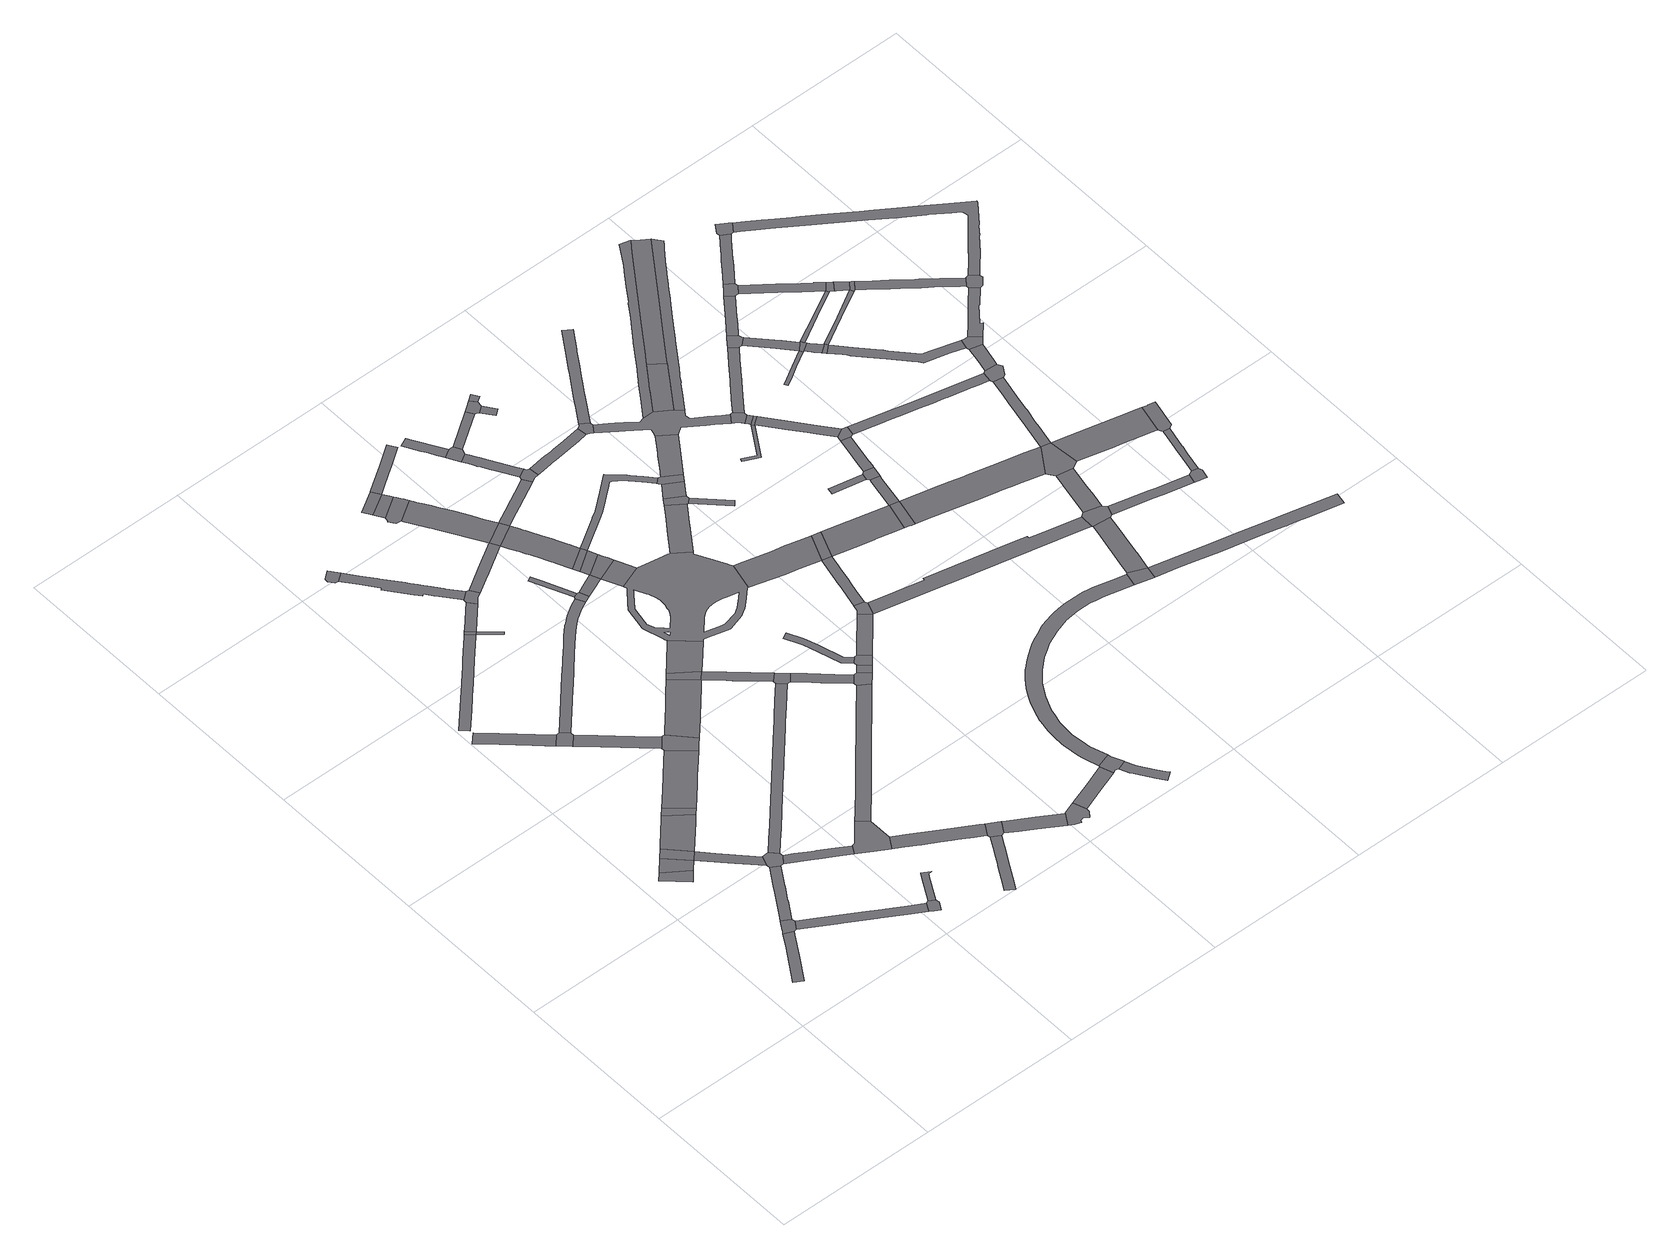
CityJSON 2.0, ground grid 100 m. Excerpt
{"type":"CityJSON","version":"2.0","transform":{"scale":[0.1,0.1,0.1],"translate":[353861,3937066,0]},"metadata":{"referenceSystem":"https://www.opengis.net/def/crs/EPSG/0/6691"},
"CityObjects":{
"road1":{"type":"Road","attributes":{"RoadStructureAttribute.sectionType":"1"},"geometry":[{"type":"MultiSurface","lod":"1","boundaries":[[[0,1,2,3,4,5,6]]]}]},
"road2":{"type":"Road","geometry":[{"type":"MultiSurface","lod":"1","boundaries":[[[7,8,9,10]]]}]},
"road3":{"type":"Road","geometry":[{"type":"MultiSurface","lod":"1","boundaries":[[[11,12,13,14,15,16,4,3]]]}]},
"road4":{"type":"Road","geometry":[{"type":"MultiSurface","lod":"1","boundaries":[[[17,18,19,20]]]}]},
"road5":{"type":"Road","attributes":{"RoadStructureAttribute.sectionType":"1"},"geometry":[{"type":"MultiSurface","lod":"1","boundaries":[[[18,21,22,23,24,25,19,18,17,7,10]]]}]},
"road6":{"type":"Road","attributes":{"RoadStructureAttribute.sectionType":"1"},"geometry":[{"type":"MultiSurface","lod":"1","boundaries":[[[26,27,28,29,30,31,32,33,34,35,36,14,13]]]}]},
"road7":{"type":"Road","attributes":{"RoadStructureAttribute.sectionType":"1"},"geometry":[{"type":"MultiSurface","lod":"1","boundaries":[[[19,37,38,39,40,41,20]]]}]},
"road8":{"type":"Road","attributes":{"RoadStructureAttribute.sectionType":"1"},"geometry":[{"type":"MultiSurface","lod":"1","boundaries":[[[42,43,44,45,46,47,48,49,12,11,50,51,52,53,54,55,56]]]}]},
"road9":{"type":"Road","attributes":{"RoadStructureAttribute.sectionType":"1"},"geometry":[{"type":"MultiSurface","lod":"1","boundaries":[[[57,58,59,60,61,62,63,64,65,66,67,68]]]}]},
"road10":{"type":"Road","geometry":[{"type":"MultiSurface","lod":"1","boundaries":[[[69,70,23,22,71,32,31,72,73]]]}]},
"road11":{"type":"Road","geometry":[{"type":"MultiSurface","lod":"1","boundaries":[[[39,38,74,75]]]}]},
"road12":{"type":"Road","geometry":[{"type":"MultiSurface","lod":"1","boundaries":[[[76,77,63,62,78,79]]]}]},
"road13":{"type":"Road","attributes":{"RoadStructureAttribute.sectionType":"1"},"geometry":[{"type":"MultiSurface","lod":"1","boundaries":[[[72,80,81,82,83,84,85,86,87,88,89,73]]]}]},
"road14":{"type":"Road","geometry":[{"type":"MultiSurface","lod":"1","boundaries":[[[90,91,92,56,55,93,94,95]]]}]},
"road15":{"type":"Road","attributes":{"RoadStructureAttribute.sectionType":"1"},"geometry":[{"type":"MultiSurface","lod":"1","boundaries":[[[96,97,98,99,100,101,102,103,104,105,106,107,108,109,110,111,112,113,114,115,116,117]]]}]},
"road16":{"type":"Road","attributes":{"RoadStructureAttribute.sectionType":"1"},"geometry":[{"type":"MultiSurface","lod":"1","boundaries":[[[74,118,119,120,121,122,123,124,125,126,127,128,129,75]]]}]},
"road17":{"type":"Road","attributes":{"RoadStructureAttribute.sectionType":"1"},"geometry":[{"type":"MultiSurface","lod":"1","boundaries":[[[130,131,132,133,134,79,78,135,136,137,138,139,140,141]]]}]},
"road18":{"type":"Road","attributes":{"RoadStructureAttribute.sectionType":"1"},"geometry":[{"type":"MultiSurface","lod":"1","boundaries":[[[142,143,144,145,146,147,92,91]]]}]},
"road19":{"type":"Road","geometry":[{"type":"MultiSurface","lod":"1","boundaries":[[[148,149,150,84,83,151,152,153,154,155,156,157]]]}]},
"road20":{"type":"Road","geometry":[{"type":"MultiSurface","lod":"1","boundaries":[[[158,130,141,124,123,159,160,161]]]}]},
"road21":{"type":"Road","geometry":[{"type":"MultiSurface","lod":"1","boundaries":[[[162,163,164,165,166,167,168,169]]]}]},
"road22":{"type":"Road","geometry":[{"type":"MultiSurface","lod":"1","boundaries":[[[106,170,171,107]]]}]},
"road23":{"type":"Road","attributes":{"RoadStructureAttribute.sectionType":"1"},"geometry":[{"type":"MultiSurface","lod":"1","boundaries":[[[172,173,174,175,176,177,178,179,180,181,182,183,184,185,186,70,69,187,188,189,190,191,192,193,194,195,196,197,198,199,200,201,202,203,204,205]]]}]},
"road24":{"type":"Road","attributes":{"RoadStructureAttribute.sectionType":"1"},"geometry":[{"type":"MultiSurface","lod":"1","boundaries":[[[206,207,170,106]]]}]},
"road25":{"type":"Road","attributes":{"RoadStructureAttribute.sectionType":"1"},"geometry":[{"type":"MultiSurface","lod":"1","boundaries":[[[208,209,210,211,212,213,214,215,216,217,218,219,220,77,76,221,222,223,224,225,226,227,228,229,230,231,232,233,234,235]]]}]},
"road26":{"type":"Road","attributes":{"RoadStructureAttribute.sectionType":"1"},"geometry":[{"type":"MultiSurface","lod":"1","boundaries":[[[236,237,238,239,240,241,242,243,244,245,246,247,163,162,248,249,250,251,252,253,254,255,256,257,258,259,260]]]}]},
"road27":{"type":"Road","attributes":{"RoadStructureAttribute.sectionType":"1"},"geometry":[{"type":"MultiSurface","lod":"1","boundaries":[[[154,261,262,263,264,265,266,267,268,269,270,271,272,273,274,275,276,155]]]}]},
"road28":{"type":"Road","attributes":{"RoadStructureAttribute.sectionType":"1"},"geometry":[{"type":"MultiSurface","lod":"1","boundaries":[[[170,277,278,279,280,281,171]]]}]},
"road29":{"type":"Road","attributes":{"RoadStructureAttribute.sectionType":"1"},"geometry":[{"type":"MultiSurface","lod":"1","boundaries":[[[282,283,284,285,286,287,288,289,290,291,292,293,294,295,296,297,298]]]}]},
"road30":{"type":"Road","geometry":[{"type":"MultiSurface","lod":"1","boundaries":[[[259,280,279,299,300,301,260]]]}]},
"road31":{"type":"Road","geometry":[{"type":"MultiSurface","lod":"1","boundaries":[[[297,302,303,273,272,298]]]}]},
"road32":{"type":"Road","attributes":{"RoadStructureAttribute.sectionType":"1"},"geometry":[{"type":"MultiSurface","lod":"1","boundaries":[[[160,304,305,306,307,308,309,310,311,312,313,314,315,316,317,318,309,319,320,321,322,323,161]]]}]},
"road33":{"type":"Road","geometry":[{"type":"MultiSurface","lod":"1","boundaries":[[[309,318,324,319]]]}]},
"road34":{"type":"Road","attributes":{"RoadStructureAttribute.sectionType":"1"},"geometry":[{"type":"MultiSurface","lod":"1","boundaries":[[[325,326,327,328,329,330,331,332,333,334,335,336,337,338,157,156,339,340,341,342]]]}]},
"road35":{"type":"Road","attributes":{"RoadStructureAttribute.sectionType":"1"},"geometry":[{"type":"MultiSurface","lod":"1","boundaries":[[[300,343,344,345,346,347,348,349,350,301]]]}]},
"road36":{"type":"Road","attributes":{"RoadStructureAttribute.sectionType":"1"},"geometry":[{"type":"MultiSurface","lod":"1","boundaries":[[[351,352,353,303,302,354,355,356,357]]]}]},
"road37":{"type":"Road","geometry":[{"type":"MultiSurface","lod":"1","boundaries":[[[358,359,324,318,360,361]]]}]},
"road38":{"type":"Road","geometry":[{"type":"MultiSurface","lod":"1","boundaries":[[[362,363,364,365,366,367]]]}]},
"road39":{"type":"Road","attributes":{"RoadStructureAttribute.sectionType":"1"},"geometry":[{"type":"MultiSurface","lod":"1","boundaries":[[[368,369,370,371,372,373]]]}]},
"road40":{"type":"Road","attributes":{"RoadStructureAttribute.sectionType":"1"},"geometry":[{"type":"MultiSurface","lod":"1","boundaries":[[[374,375,364,363,376,377]]]}]},
"road41":{"type":"Road","geometry":[{"type":"MultiSurface","lod":"1","boundaries":[[[234,378,379,380,368,373,235]]]}]},
"road42":{"type":"Road","attributes":{"RoadStructureAttribute.sectionType":"1"},"geometry":[{"type":"MultiSurface","lod":"1","boundaries":[[[381,382,383,384,385,386,387,388,389,390,391,374,377]]]}]},
"road43":{"type":"Road","geometry":[{"type":"MultiSurface","lod":"1","boundaries":[[[356,392,393,394,395,396,397,398,399,400,401,402,357]]]}]},
"road44":{"type":"Road","geometry":[{"type":"MultiSurface","lod":"1","boundaries":[[[204,403,404,405,406,314,313,205]]]}]},
"road45":{"type":"Road","attributes":{"RoadStructureAttribute.sectionType":"1"},"geometry":[{"type":"MultiSurface","lod":"1","boundaries":[[[385,407,408,409,410,411,412,413,414,415,349,416,417,418,419,420,421,422,423,424,425,426,427,386]]]}]},
"road46":{"type":"Road","attributes":{"RoadStructureAttribute.sectionType":"1"},"geometry":[{"type":"MultiSurface","lod":"1","boundaries":[[[428,429,380,379,430,431]]]}]},
"road47":{"type":"Road","geometry":[{"type":"MultiSurface","lod":"1","boundaries":[[[349,348,432,416]]]}]},
"road48":{"type":"Road","attributes":{"RoadStructureAttribute.sectionType":"1"},"geometry":[{"type":"MultiSurface","lod":"1","boundaries":[[[433,434,435,436,437,438,439,440,441,442,443,444,445,446,447,448,449,450,451,452,453,454,455,456,457,458,459,432,348]]]}]},
"road49":{"type":"Road","attributes":{"RoadStructureAttribute.sectionType":"1"},"geometry":[{"type":"MultiSurface","lod":"1","boundaries":[[[460,461,462,463,464,465,466,404,403,467,468,469,470,471,472]]]}]},
"road50":{"type":"Road","attributes":{"RoadStructureAttribute.sectionType":"1"},"geometry":[{"type":"MultiSurface","lod":"1","boundaries":[[[473,474,475,476,477,478,479,365,364,480,481,482,483,484,485,486,487]]]}]},
"road51":{"type":"Road","geometry":[{"type":"MultiSurface","lod":"1","boundaries":[[[488,489,446,445]]]}]},
"road52":{"type":"Road","attributes":{"RoadStructureAttribute.sectionType":"1"},"geometry":[{"type":"MultiSurface","lod":"1","boundaries":[[[490,489,488,428]]]}]},
"road53":{"type":"Road","geometry":[{"type":"MultiSurface","lod":"1","boundaries":[[[491,492,493,490,428,431]]]}]},
"road54":{"type":"Road","geometry":[{"type":"MultiSurface","lod":"1","boundaries":[[[494,495,496,491,431]]]}]},
"road55":{"type":"Road","attributes":{"RoadStructureAttribute.sectionType":"1"},"geometry":[{"type":"MultiSurface","lod":"1","boundaries":[[[497,400,399,498,499,500,501,502,503]]]}]},
"road56":{"type":"Road","geometry":[{"type":"MultiSurface","lod":"1","boundaries":[[[341,504,505,506,460,472,342]]]}]},
"road57":{"type":"Road","geometry":[{"type":"MultiSurface","lod":"1","boundaries":[[[507,508,509,510,511,512,513,514,515,516,517,518,519,520,521,522,523,524,525,526,527,528,495,494,529,530,531,532,533,534,535,536,537,538,539,540,541,358,361],[542,543,544,545,546,547,548,549,550,551,552,553,554,555,556,557,558,559,560],[561,562,563,564,565,566,567,568,569],[570,571,572,573,574,575,576,577,578,579,580,581,582,583,584,585,586,587,588,589,590,591]]]}]},
"road58":{"type":"Road","attributes":{"RoadStructureAttribute.sectionType":"1"},"geometry":[{"type":"MultiSurface","lod":"1","boundaries":[[[592,593,594,595,596,597,598,599,600,601,602,603]]]}]},
"road59":{"type":"Road","attributes":{"RoadStructureAttribute.sectionType":"1"},"geometry":[{"type":"MultiSurface","lod":"1","boundaries":[[[505,604,605,506]]]}]},
"road60":{"type":"Road","attributes":{"RoadStructureAttribute.sectionType":"1"},"geometry":[{"type":"MultiSurface","lod":"1","boundaries":[[[606,607,608,609,610,611,612,416,432,613,614,615,616,617,618,619]]]}]},
"road61":{"type":"Road","geometry":[{"type":"MultiSurface","lod":"1","boundaries":[[[605,604,620,621,622,623,592,603]]]}]},
"road62":{"type":"Road","attributes":{"RoadStructureAttribute.sectionType":"1"},"geometry":[{"type":"MultiSurface","lod":"1","boundaries":[[[624,625,626,627,628,629,630,631,632,633]]]}]},
"road63":{"type":"Road","geometry":[{"type":"MultiSurface","lod":"1","boundaries":[[[502,634,635,636,637,638,639,640,503]]]}]},
"road64":{"type":"Road","geometry":[{"type":"MultiSurface","lod":"1","boundaries":[[[641,642,624,633,643,644,645]]]}]},
"road65":{"type":"Road","attributes":{"RoadStructureAttribute.sectionType":"1"},"geometry":[{"type":"MultiSurface","lod":"1","boundaries":[[[646,647,648,649,636,635,650,651,652,653,654,655,656,657]]]}]},
"road66":{"type":"Road","attributes":{"RoadStructureAttribute.sectionType":"1"},"geometry":[{"type":"MultiSurface","lod":"1","boundaries":[[[644,658,659,660,661,662,663,664,665,666,667,668,669,670,671,672,673,645]]]}]},
"road67":{"type":"Road","attributes":{"RoadStructureAttribute.sectionType":"1"},"geometry":[{"type":"MultiSurface","lod":"1","boundaries":[[[674,675,676,677,678,679,621,620,680,681,682,683]]]}]},
"road68":{"type":"Road","geometry":[{"type":"MultiSurface","lod":"1","boundaries":[[[684,665,664,606,619,685,686,687]]]}]},
"road69":{"type":"Road","attributes":{"RoadStructureAttribute.sectionType":"1"},"geometry":[{"type":"MultiSurface","lod":"1","boundaries":[[[688,689,690,691,692,693,694,695,696,697,698,699,700,701,702,703,704,705,706,707,708,709,710,711,712,713,714,446,489]]]}]},
"road70":{"type":"Road","attributes":{"RoadStructureAttribute.sectionType":"1"},"geometry":[{"type":"MultiSurface","lod":"1","boundaries":[[[642,641,715,716]]]}]},
"road71":{"type":"Road","attributes":{"RoadStructureAttribute.sectionType":"1"},"geometry":[{"type":"MultiSurface","lod":"1","boundaries":[[[717,718,719,720,721,526,525,722,723,724,725,726,727,728,729]]]}]},
"road72":{"type":"Road","geometry":[{"type":"MultiSurface","lod":"1","boundaries":[[[682,730,731,732,733,734,735,683]]]}]},
"road73":{"type":"Road","geometry":[{"type":"MultiSurface","lod":"1","boundaries":[[[736,737,738,739,519,518,740,741,742,743,744]]]}]},
"road74":{"type":"Road","attributes":{"RoadStructureAttribute.sectionType":"1"},"geometry":[{"type":"MultiSurface","lod":"1","boundaries":[[[686,745,746,747,748,749,750,751,752,753,754,755,756,687]]]}]},
"road75":{"type":"Road","attributes":{"RoadStructureAttribute.sectionType":"1"},"geometry":[{"type":"MultiSurface","lod":"1","boundaries":[[[743,757,758,759,760,761,733,732,762,763,764,765,766,767]]]}]},
"road76":{"type":"Road","geometry":[{"type":"MultiSurface","lod":"1","boundaries":[[[715,768,769,770,771,772,773,716]]]}]},
"road77":{"type":"Road","geometry":[{"type":"MultiSurface","lod":"1","boundaries":[[[729,728,774,775,776,777]]]}]},
"road78":{"type":"Road","geometry":[{"type":"MultiSurface","lod":"1","boundaries":[[[769,778,779,770]]]}]},
"road79":{"type":"Road","attributes":{"RoadStructureAttribute.sectionType":"1"},"geometry":[{"type":"MultiSurface","lod":"1","boundaries":[[[771,780,781,772]]]}]},
"road80":{"type":"Road","attributes":{"RoadStructureAttribute.sectionType":"1"},"geometry":[{"type":"MultiSurface","lod":"1","boundaries":[[[776,782,783,784,777]]]}]},
"road81":{"type":"Road","attributes":{"RoadStructureAttribute.sectionType":"1"},"geometry":[{"type":"MultiSurface","lod":"1","boundaries":[[[774,785,786,787,788,775]]]}]},
"road82":{"type":"Road","geometry":[{"type":"MultiSurface","lod":"1","boundaries":[[[789,702,701,790,784,783,791]]]}]},
"road83":{"type":"Road","geometry":[{"type":"MultiSurface","lod":"1","boundaries":[[[743,767,792,744]]]}]},
"road84":{"type":"Road","geometry":[{"type":"MultiSurface","lod":"1","boundaries":[[[750,793,794,795,796,797,798,751]]]}]},
"road85":{"type":"Road","attributes":{"RoadStructureAttribute.sectionType":"1"},"geometry":[{"type":"MultiSurface","lod":"1","boundaries":[[[799,800,801,802,803,804,805,806,807,808,809,810,811,812,813,814,815,816,817,818,819,820,821,822,823,824,825,826,827,828,829,830,831,832,833,834,835,836,837,838,839,840,841,842,640,639,843,844,845,846,847,848,849,850,851,852,853,854,855,856,857,858,859,860,861]]]}]},
"road86":{"type":"Road","attributes":{"RoadStructureAttribute.sectionType":"1"},"geometry":[{"type":"MultiSurface","lod":"1","boundaries":[[[862,863,864,865,866,867,868,789,791]]]}]},
"road87":{"type":"Road","attributes":{"RoadStructureAttribute.sectionType":"1"},"geometry":[{"type":"MultiSurface","lod":"1","boundaries":[[[869,870,871,872,873,874,875,876,877,878,879,792,767]]]}]},
"road88":{"type":"Road","geometry":[{"type":"MultiSurface","lod":"1","boundaries":[[[880,881,882,883,884,795,794,885,886,887,888,889,865,864,890,891,892,893,894,895,896,897,898,899,900,901,902,903,904,905,906,907]]]}]},
"road89":{"type":"Road","attributes":{"RoadStructureAttribute.sectionType":"1"},"geometry":[{"type":"MultiSurface","lod":"1","boundaries":[[[730,908,909,910,911,912,913,914,915,916,917,918,919,920,921,922,923,924,731]]]}]},
"road90":{"type":"Road","attributes":{"RoadStructureAttribute.sectionType":"1"},"geometry":[{"type":"MultiSurface","lod":"1","boundaries":[[[925,926,927,928,929,930,931,932,933,934,935,936,937,938,939,940,941,942,797,796]]]}]},
"road91":{"type":"Road","geometry":[{"type":"MultiSurface","lod":"1","boundaries":[[[943,876,875,944,945,946]]]}]},
"road92":{"type":"Road","attributes":{"RoadStructureAttribute.sectionType":"1"},"geometry":[{"type":"MultiSurface","lod":"1","boundaries":[[[947,948,949,950]]]}]},
"road93":{"type":"Road","attributes":{"RoadStructureAttribute.sectionType":"1"},"geometry":[{"type":"MultiSurface","lod":"1","boundaries":[[[951,952,953,954,955,956,957,958,904,903,959,960,961,962,963,964,965,966]]]}]},
"road94":{"type":"Road","attributes":{"RoadStructureAttribute.sectionType":"1"},"geometry":[{"type":"MultiSurface","lod":"1","boundaries":[[[943,967,968,969,970,876]]]}]},
"road95":{"type":"Road","geometry":[{"type":"MultiSurface","lod":"1","boundaries":[[[971,972,973,974,975,894,893]]]}]},
"road96":{"type":"Road","attributes":{"RoadStructureAttribute.sectionType":"1"},"geometry":[{"type":"MultiSurface","lod":"1","boundaries":[[[976,977,978,979,980,981,982,983,984,985,986,987,988,989,990,991,992,982,993]]]}]},
"road97":{"type":"Road","attributes":{"RoadStructureAttribute.sectionType":"1"},"geometry":[{"type":"MultiSurface","lod":"1","boundaries":[[[973,972,994,995,996]]]}]},
"road98":{"type":"Road","geometry":[{"type":"MultiSurface","lod":"1","boundaries":[[[982,992,996,995,993]]]}]},
"road99":{"type":"Road","geometry":[{"type":"MultiSurface","lod":"1","boundaries":[[[969,968,997,998,947,950]]]}]},
"road100":{"type":"Road","attributes":{"RoadStructureAttribute.sectionType":"1"},"geometry":[{"type":"MultiSurface","lod":"1","boundaries":[[[999,1000,1001,1002,1003,1004,1005,1006,998,997]]]}]},
"road101":{"type":"Road","geometry":[{"type":"MultiSurface","lod":"1","boundaries":[[[1007,1008,1009,1010,799,861]]]}]},
"road102":{"type":"Road","geometry":[{"type":"MultiSurface","lod":"1","boundaries":[[[988,987,1003,1002,1011,1012]]]}]},
"road103":{"type":"Road","attributes":{"RoadStructureAttribute.sectionType":"1"},"geometry":[{"type":"MultiSurface","lod":"1","boundaries":[[[1013,1014,1015,1016,1017,1018,1019,1020,975,974,1021,1022,1023,1024,1025,1026,1027]]]}]},
"road104":{"type":"Road","attributes":{"RoadStructureAttribute.sectionType":"1"},"geometry":[{"type":"MultiSurface","lod":"1","boundaries":[[[1028,1029,1030,1031,1032,1033,1034,1035,1036,1037,1038,1039,1040,1041,1042,1043,1044,1045,1046,1047,1048,1049,1050,1051,1052,1053,1054,906,905,1055,1056,955,1057,1058,1059,1060]]]}]},
"road105":{"type":"Road","attributes":{"RoadStructureAttribute.sectionType":"1"},"geometry":[{"type":"MultiSurface","lod":"1","boundaries":[[[1061,1062,1063,1064,1065,1066,1067,1068,943,946,1069,1070,1071,1072,1073,1074,1075,1076,1077]]]}]},
"road106":{"type":"Road","attributes":{"RoadStructureAttribute.sectionType":"1"},"geometry":[{"type":"MultiSurface","lod":"1","boundaries":[[[1009,1078,1079,1080,1081,1082,1083,1084,1085,1010]]]}]},
"road107":{"type":"Road","attributes":{"RoadStructureAttribute.sectionType":"1"},"geometry":[{"type":"MultiSurface","lod":"1","boundaries":[[[1086,1087,1088,1089,1090,902,901,1091,1092,1093,1094,1095,1096,1097,1098,1099,1100,1101,1102,1103,1104,1105,1106,1107,1108,1109,1110,1111,1112,1113,1114,1115,1116,1117,1118,1119,1120]]]}]},
"road108":{"type":"Road","geometry":[{"type":"MultiSurface","lod":"1","boundaries":[[[915,914,1083,1082,1121,1122,1123,1124]]]}]},
"road109":{"type":"Road","attributes":{"RoadStructureAttribute.sectionType":"7"},"geometry":[{"type":"MultiSurface","lod":"1","boundaries":[[[1125,1118,1126,1116,1127,1128,1129,1130,1131,1132,1133,1134,951,966]]]}]},
"road110":{"type":"Road","geometry":[{"type":"MultiSurface","lod":"1","boundaries":[[[1135,1136,1137,1138,1139,1013,1027,1140]]]}]},
"road111":{"type":"Road","geometry":[{"type":"MultiSurface","lod":"1","boundaries":[[[1141,1142,1143,1144,1145,1146,1147,1148]]]}]},
"road112":{"type":"Road","geometry":[{"type":"MultiSurface","lod":"1","boundaries":[[[1119,1118,1117,1116,1126,1118,1125,966,1120]]]}]},
"road113":{"type":"Road","attributes":{"RoadStructureAttribute.sectionType":"1"},"geometry":[{"type":"MultiSurface","lod":"1","boundaries":[[[1149,1150,1124,1123,1151,1152,1153,1154,1155]]]}]},
"road114":{"type":"Road","attributes":{"RoadStructureAttribute.sectionType":"1"},"geometry":[{"type":"MultiSurface","lod":"1","boundaries":[[[1156,1141,1157,1158,1159,1135,1140]]]}]},
"road115":{"type":"Road","attributes":{"RoadStructureAttribute.sectionType":"1"},"geometry":[{"type":"MultiSurface","lod":"1","boundaries":[[[1011,1160,1161,1162,1163,1164,1165,1166,1167,1168,1169,1170,1171,1172,1173,1174,1175,1176,1177,1178,1012]]]}]},
"road116":{"type":"Road","attributes":{"RoadStructureAttribute.sectionType":"1"},"geometry":[{"type":"MultiSurface","lod":"1","boundaries":[[[1179,1180,1138,1137,1181,1182,1183,1184,1185]]]}]},
"road117":{"type":"Road","geometry":[{"type":"MultiSurface","lod":"1","boundaries":[[[1186,1187,1188,1189,1157,1141,1148]]]}]},
"road118":{"type":"Road","geometry":[{"type":"MultiSurface","lod":"1","boundaries":[[[1154,1190,1191,1061,1077,1155]]]}]},
"road119":{"type":"Road","attributes":{"RoadStructureAttribute.sectionType":"1"},"geometry":[{"type":"MultiSurface","lod":"1","boundaries":[[[1192,1193,1194,1187,1186,1195,1196,1197]]]}]},
"road120":{"type":"Road","geometry":[{"type":"MultiSurface","lod":"1","boundaries":[[[1198,1199,1192,1197,1200]]]}]},
"road121":{"type":"Road","attributes":{"RoadStructureAttribute.sectionType":"1"},"geometry":[{"type":"MultiSurface","lod":"1","boundaries":[[[1201,1202,1203,1122,1121,1204,1205,1206,1207]]]}]},
"road122":{"type":"Road","attributes":{"RoadStructureAttribute.sectionType":"1"},"geometry":[{"type":"MultiSurface","lod":"1","boundaries":[[[1008,1208,1209,1210,1211,1212,1213,1214,1215,1216,1217,1218,1219,1220,1221,1222,1223,1224,1225,1009]]]}]},
"road123":{"type":"Road","geometry":[{"type":"MultiSurface","lod":"1","boundaries":[[[1184,1226,1227,1228,1229,1230,1231,1185]]]}]},
"road124":{"type":"Road","attributes":{"RoadStructureAttribute.sectionType":"1"},"geometry":[{"type":"MultiSurface","lod":"1","boundaries":[[[1232,1233,1189,1188,1234,1235,1236]]]}]},
"road125":{"type":"Road","attributes":{"RoadStructureAttribute.sectionType":"1"},"geometry":[{"type":"MultiSurface","lod":"1","boundaries":[[[1237,1238,1239,1240,1241,1061,1191,1242,1243,1244,1245,1246,1247]]]}]},
"road126":{"type":"Road","attributes":{"RoadStructureAttribute.sectionType":"1"},"geometry":[{"type":"MultiSurface","lod":"1","boundaries":[[[1248,1249,1250,1251,1252,1253,1254,1255,1256,1257,1258,1259,1260,1261,1262,1263,1264,1265,1266,1267,1268,1198,1200]]]}]},
"road127":{"type":"Road","attributes":{"RoadStructureAttribute.sectionType":"1"},"geometry":[{"type":"MultiSurface","lod":"1","boundaries":[[[1269,1270,1199,1198,1271,1272,1273,1274]]]}]},
"road128":{"type":"Road","attributes":{"RoadStructureAttribute.sectionType":"1"},"geometry":[{"type":"MultiSurface","lod":"1","boundaries":[[[1226,1275,1276,1277,1278,1279,1236,1280,1281,1282,1283,1284,1285,1286,1287,1227]]]}]},
"road129":{"type":"Road","attributes":{"RoadStructureAttribute.sectionType":"1"},"geometry":[{"type":"MultiSurface","lod":"1","boundaries":[[[1288,1289,1290,1291,1292,1293,1294,1295,1296,1297,1298,1229,1228]]]}]},
"road130":{"type":"Road","attributes":{"RoadStructureAttribute.sectionType":"1"},"geometry":[{"type":"MultiSurface","lod":"1","boundaries":[[[1299,1300,1301,1302,1303,1304,1305,1306,1307,1308,1309,1310,1191,1190]]]}]},
"road131":{"type":"Road","geometry":[{"type":"MultiSurface","lod":"1","boundaries":[[[1311,1312,1201,1207,1313,1314,1315,1316]]]}]},
"road132":{"type":"Road","geometry":[{"type":"MultiSurface","lod":"1","boundaries":[[[1317,1318,1319,1173,1172,1237,1247,1320]]]}]},
"road133":{"type":"Road","geometry":[{"type":"MultiSurface","lod":"1","boundaries":[[[1236,1235,1321,1322,1323,1324,1280]]]}]},
"road134":{"type":"Road","attributes":{"RoadStructureAttribute.sectionType":"1"},"geometry":[{"type":"MultiSurface","lod":"1","boundaries":[[[1325,1326,1327,1328,1312,1311,1329,1330,1331,1332,1333]]]}]},
"road135":{"type":"Road","attributes":{"RoadStructureAttribute.sectionType":"1"},"geometry":[{"type":"MultiSurface","lod":"1","boundaries":[[[1334,1319,1318,1335,1336,1337]]]}]},
"road136":{"type":"Road","attributes":{"RoadStructureAttribute.sectionType":"1"},"geometry":[{"type":"MultiSurface","lod":"1","boundaries":[[[1338,1339,1323,1322,1340,1274]]]}]},
"road137":{"type":"Road","geometry":[{"type":"MultiSurface","lod":"1","boundaries":[[[1294,1293,1341,1342,1343,1344,1345,1346,1347]]]}]},
"road138":{"type":"Road","geometry":[{"type":"MultiSurface","lod":"1","boundaries":[[[1273,1348,1349,1350,1338,1274]]]}]},
"road139":{"type":"Road","geometry":[{"type":"MultiSurface","lod":"1","boundaries":[[[1336,1351,1352,1353,1259,1258,1337]]]}]},
"road140":{"type":"Road","geometry":[{"type":"MultiSurface","lod":"1","boundaries":[[[1354,1355,1356,1357,1358,1359,1304,1303,1325,1333]]]}]},
"road141":{"type":"Road","attributes":{"RoadStructureAttribute.sectionType":"1"},"geometry":[{"type":"MultiSurface","lod":"1","boundaries":[[[1360,1361,1362,1363,1364,1365,1366,1367,1368,1369,1349,1348,1370,1371,1372,1373,1374,1375,1376,1377,1378,1379]]]}]},
"road142":{"type":"Road","attributes":{"RoadStructureAttribute.sectionType":"1"},"geometry":[{"type":"MultiSurface","lod":"1","boundaries":[[[1351,1380,1381,1382,1383,1384,1385,1386,1387,1388,1389,1390,1391,1352]]]}]},
"road143":{"type":"Road","geometry":[{"type":"MultiSurface","lod":"1","boundaries":[[[1392,1393,1394,1395,1396,1360,1379,1387,1386]]]}]},
"road144":{"type":"Road","attributes":{"RoadStructureAttribute.sectionType":"1"},"geometry":[{"type":"MultiSurface","lod":"1","boundaries":[[[1397,1398,1399,1400,1401,1402,1403,1404,1405,1406,1407,1408,1409,1410,1411,1412,1413,1414,1415,1416,1417,1418,1419,1420,1421,1422,1396,1395,1423,1424,1425,1426,1427,1428,1429,1430,1431,1432,1433,1434,1435,1436,1437,1438,1439,1440,1441,1442,1443,1444,1445,1446,1447,1448,1449,1450,1451,1342,1341]]]}]}
},
"vertices":[
[218,237,0],[316,391,0],[396,517,0],[408,537,0],[354,564,0],[309,492,0],[166,268,0],
[148,1318,0],[107,1274,0],[240,1152,0],[294,1211,0],
[428,541,0],[461,592,0],[456,611,0],[404,642,0],[367,585,0],[363,578,0],
[218,1393,0],[344,1265,0],[386,1310,0],[262,1441,0],
[494,1106,0],[608,985,0],[630,1048,0],[534,1151,0],[462,1228,0],
[486,658,0],[526,721,0],[535,736,0],[582,809,0],[585,814,0],[661,934,0],[610,965,0],[538,852,0],[513,813,0],[437,694,0],[426,676,0],
[527,1462,0],[565,1504,0],[421,1613,0],[327,1511,0],[297,1479,0],
[1055,238,0],[981,282,0],[876,344,0],[863,352,0],[770,407,0],[631,489,0],[562,530,0],[482,577,0],[617,429,0],[645,412,0],[800,320,0],[811,313,0],[937,238,0],[1034,181,0],[1063,233,0],
[51,2613,0],[242,2435,0],[279,2401,0],[290,2390,0],[308,2373,0],[330,2353,0],[383,2412,0],[300,2488,0],[162,2615,0],[93,2678,0],[63,2706,0],[9,2653,0],
[717,1006,0],[675,1050,0],[609,975,0],[681,938,0],[719,986,0],
[593,1534,0],[462,1657,0],
[450,2371,0],[405,2411,0],[395,2293,0],[450,2353,0],
[840,844,0],[845,842,0],[940,786,0],[1008,745,0],[1039,796,0],[943,853,0],[875,893,0],[868,898,0],[835,917,0],[772,955,0],
[1121,198,0],[1116,218,0],[1081,238,0],[1054,168,0],[1058,165,0],[1090,146,0],
[127,2797,0],[162,2833,0],[221,2896,0],[269,2946,0],[285,2963,0],[297,2976,0],[347,3029,0],[408,3093,0],[521,3213,0],[532,3224,0],[532,3225,0],[488,3266,0],[477,3254,0],[443,3218,0],[363,3134,0],[332,3101,0],[253,3017,0],[242,3005,0],[211,2974,0],[170,2929,0],[19,2770,0],[63,2729,0],
[649,1594,0],[710,1659,0],[732,1684,0],[757,1711,0],[782,1738,0],[873,1836,0],[739,1956,0],[686,1899,0],[664,1875,0],[637,1847,0],[609,1816,0],[498,1696,0],
[791,2037,0],[686,2133,0],[610,2204,0],[543,2266,0],[495,2311,0],[409,2280,0],[420,2270,0],[422,2269,0],[506,2191,0],[582,2120,0],[653,2054,0],[738,1976,0],
[1200,365,0],[1201,366,0],[1209,381,0],[1234,385,0],[1182,414,0],[1166,386,0],
[1158,913,0],[1121,871,0],[1059,799,0],[1041,725,0],[1098,692,0],[1181,645,0],[1182,644,0],[1226,717,0],[1226,865,0],[1164,920,0],
[800,2037,0],[903,1868,0],[935,1903,0],[813,2036,0],
[237,3985,0],[286,4021,0],[281,4027,0],[274,4037,0],[240,4079,0],[195,4040,0],[193,4019,0],[216,3987,0],
[546,3239,0],[502,3281,0],
[1455,1890,0],[1404,1836,0],[1335,1762,0],[1331,1758,0],[1314,1739,0],[1308,1732,0],[1272,1693,0],[1156,1568,0],[1099,1506,0],[1086,1492,0],[1054,1459,0],[1040,1442,0],[929,1324,0],[809,1194,0],[739,1119,0],[766,1060,0],[783,1078,0],[794,1089,0],[846,1145,0],[907,1211,0],[923,1228,0],[1042,1356,0],[1100,1419,0],[1131,1452,0],[1166,1490,0],[1199,1525,0],[1272,1604,0],[1315,1651,0],[1330,1667,0],[1335,1673,0],[1347,1687,0],[1423,1768,0],[1535,1889,0],[1491,1930,0],
[645,3129,0],[658,3144,0],
[1043,3050,0],[981,3011,0],[940,2975,0],[924,2965,0],[874,2915,0],[841,2877,0],[827,2862,0],[799,2832,0],[758,2789,0],[737,2766,0],[717,2746,0],[628,2650,0],[560,2577,0],[604,2537,0],[614,2546,0],[691,2629,0],[745,2688,0],[761,2705,0],[823,2772,0],[826,2775,0],[835,2785,0],[917,2873,0],[965,2920,0],[1011,2959,0],[1016,2962,0],[1073,2998,0],[1119,3021,0],[1093,3074,0],
[625,3575,0],[619,3583,0],[567,3655,0],[563,3659,0],[554,3672,0],[537,3694,0],[510,3729,0],[496,3747,0],[411,3857,0],[404,3867,0],[356,3929,0],[334,3958,0],[307,3894,0],[356,3829,0],[374,3805,0],[378,3800,0],[367,3790,0],[475,3650,0],[502,3615,0],[514,3624,0],[550,3576,0],[565,3557,0],[638,3463,0],[647,3452,0],[694,3490,0],
[1195,637,0],[1240,610,0],[1260,598,0],[1262,596,0],[1310,567,0],[1317,563,0],[1330,554,0],[1404,513,0],[1457,483,0],[1487,467,0],[1561,423,0],[1622,387,0],[1665,459,0],[1643,473,0],[1462,579,0],[1322,661,0],
[547,3240,0],[596,3292,0],[684,3384,0],[645,3432,0],[514,3293,0],
[1588,301,0],[1554,242,0],[1549,233,0],[1548,231,0],[1537,212,0],[1516,177,0],[1477,109,0],[1432,32,0],[1483,0,0],[1506,39,0],[1566,143,0],[1587,179,0],[1602,206,0],[1638,268,0],[1642,274,0],[1679,337,0],[1627,368,0],
[712,3416,0],[745,3435,0],[713,3487,0],
[1698,342,0],[1741,414,0],
[1027,2001,0],[1057,2034,0],[1091,2070,0],[1124,2107,0],[1161,2147,0],[1214,2205,0],[1313,2114,0],[1335,2093,0],[1352,2077,0],[1491,1950,0],[1534,1992,0],[1443,2076,0],[1350,2162,0],[1336,2175,0],[1255,2250,0],[1077,2328,0],[1012,2256,0],[969,2207,0],[931,2166,0],[910,2143,0],
[1107,2362,0],
[1766,1599,0],[1694,1518,0],[1636,1453,0],[1623,1438,0],[1609,1421,0],[1549,1352,0],[1497,1296,0],[1463,1257,0],[1446,1237,0],[1427,1215,0],[1352,1131,0],[1323,1097,0],[1322,1095,0],[1207,967,0],[1384,1042,0],[1493,1167,0],[1871,1597,0],[1803,1641,0],
[782,3458,0],[848,3498,0],[853,3500,0],[938,3552,0],[968,3571,0],[1042,3616,0],[1014,3670,0],[850,3572,0],
[2015,249,0],[1899,319,0],[1768,398,0],[1764,301,0],[1849,249,0],[1988,164,0],[2033,238,0],
[1262,2534,0],[1150,2410,0],[1338,2338,0],[1401,2406,0],
[670,4241,0],[682,4221,0],[813,4301,0],[780,4354,0],[777,4352,0],[650,4272,0],
[1125,3100,0],[1042,3291,0],[1017,3346,0],[990,3333,0],[1017,3271,0],[1098,3088,0],
[847,4248,0],[836,4266,0],[688,4211,0],[718,4164,0],
[1133,3027,0],[1159,3038,0],[1138,3095,0],
[717,4159,0],[713,4134,0],[709,4132,0],[737,4096,0],[767,4091,0],[896,4174,0],[895,4175,0],[884,4193,0],[879,4200,0],[875,4206,0],[857,4233,0],
[2019,145,0],[2056,130,0],[2062,145,0],[2083,152,0],[2092,146,0],[2113,131,0],[2136,164,0],[2139,186,0],[2110,266,0],[2055,246,0],[2035,238,0],
[1556,1889,0],[1597,1934,0],[1575,1954,0],[1563,1964,0],
[776,4076,0],[794,4046,0],[846,3959,0],[855,3943,0],[865,3928,0],[887,3891,0],[899,3870,0],[932,3814,0],[948,3786,0],[1145,3745,0],[1102,3817,0],[1067,3882,0],[1026,3955,0],[1015,3974,0],[990,4017,0],[979,4037,0],[958,4070,0],[929,4115,0],[914,4139,0],[905,4155,0],[900,4167,0],
[1262,3151,0],[1199,3123,0],[1204,3058,0],[1287,3094,0],
[1173,3692,0],
[1065,3570,0],[1081,3540,0],[1086,3533,0],[1091,3522,0],[1110,3485,0],[1112,3480,0],[1144,3414,0],[1148,3407,0],[1159,3385,0],[1173,3355,0],[1181,3335,0],[1183,3331,0],[1221,3246,0],[1350,3328,0],[1323,3386,0],[1314,3405,0],[1310,3413,0],[1296,3443,0],[1278,3481,0],[1273,3491,0],[1253,3534,0],[1241,3558,0],[1236,3567,0],[1236,3568,0],[1215,3613,0],[1211,3618,0],[1193,3654,0],
[1841,1706,0],[1767,1777,0],[1718,1820,0],[1713,1827,0],[1705,1835,0],[1660,1877,0],[1646,1891,0],[1641,1811,0],[1665,1788,0],[1676,1778,0],[1748,1712,0],[1762,1699,0],[1801,1661,0],
[1064,4548,0],[930,4455,0],[929,4454,0],[924,4451,0],[913,4444,0],[822,4382,0],[790,4360,0],[816,4303,0],[879,4347,0],[913,4371,0],[940,4390,0],[947,4394,0],[965,4406,0],[971,4411,0],[1097,4497,0],
[1238,3207,0],[1366,3291,0],
[1390,3235,0],
[1427,3151,0],[1413,3185,0],[1403,3205,0],
[1341,2974,0],[1481,3028,0],[1437,3126,0],
[2251,317,0],[2144,188,0],[2240,224,0],[2302,247,0],[2332,258,0],[2414,288,0],[2386,367,0],
[1906,1635,0],[1922,1654,0],[1861,1708,0],
[1411,2417,0],[1438,2411,0],[1523,2390,0],[1568,2379,0],[1673,2408,0],[1698,2425,0],[1716,2436,0],[1773,2488,0],[1800,2514,0],[1820,2534,0],[1826,2539,0],[1833,2540,0],[1874,2707,0],[1873,2707,0],[1860,2732,0],[1857,2739,0],[1823,2808,0],[1770,2908,0],[1779,2920,0],[1681,2990,0],[1645,2997,0],[1511,3022,0],[1346,2964,0],[1349,2955,0],[1348,2953,0],[1345,2949,0],[1340,2943,0],[1282,2871,0],[1252,2832,0],[1222,2693,0],[1222,2690,0],[1223,2672,0],[1253,2568,0],[1259,2544,0],[1262,2536,0],[1655,2447,0],[1567,2424,0],[1551,2428,0],[1448,2452,0],[1514,2522,0],[1518,2527,0],[1543,2548,0],[1551,2553,0],[1563,2560,0],[1588,2568,0],[1612,2572,0],[1617,2573,0],[1643,2573,0],[1680,2567,0],[1699,2562,0],[1770,2546,0],[1743,2520,0],[1689,2470,0],[1664,2453,0],[1296,2560,0],[1293,2570,0],[1289,2590,0],[1302,2579,0],[1306,2576,0],[1310,2572,0],[1313,2568,0],[1314,2567,0],[1297,2554,0],[1401,2850,0],[1403,2845,0],[1419,2802,0],[1423,2777,0],[1421,2753,0],[1418,2730,0],[1412,2708,0],[1408,2690,0],[1407,2688,0],[1398,2669,0],[1382,2648,0],[1332,2593,0],[1326,2598,0],[1310,2612,0],[1274,2646,0],[1259,2688,0],[1263,2709,0],[1284,2815,0],[1345,2891,0],[1359,2909,0],[1359,2910,0],[1366,2922,0],
[1925,1801,0],[1884,1837,0],[1839,1990,0],[1819,2058,0],[1810,2077,0],[1769,2164,0],[1733,2147,0],[1775,2058,0],[1781,2044,0],[1808,1954,0],[1849,1815,0],[1898,1771,0],
[1959,1696,0],[1899,1749,0],
[1437,3899,0],[1356,3855,0],[1347,3850,0],[1297,3825,0],[1265,3808,0],[1260,3805,0],[1226,3788,0],[1261,3739,0],[1292,3755,0],[1297,3757,0],[1327,3773,0],[1336,3778,0],[1355,3788,0],[1469,3848,0],
[2005,1748,0],[1945,1801,0],[1934,1801,0],[1926,1800,0],
[1289,4310,0],[1266,4350,0],[1186,4491,0],[1171,4518,0],[1116,4493,0],[1172,4396,0],[1187,4370,0],[1196,4354,0],[1213,4321,0],[1237,4280,0],
[2434,296,0],[2453,290,0],[2509,314,0],[2509,316,0],[2478,387,0],[2474,401,0],[2390,375,0],
[1343,4265,0],[1318,4308,0],[1260,4240,0],[1280,4203,0],[1333,4232,0],
[2635,105,0],[2599,154,0],[2563,210,0],[2536,252,0],[2477,232,0],[2483,224,0],[2496,206,0],[2509,185,0],[2537,140,0],[2550,119,0],[2592,61,0],[2641,97,0],
[1300,4168,0],[1318,4135,0],[1324,4123,0],[1335,4105,0],[1359,4062,0],[1381,4023,0],[1441,3919,0],[1493,3948,0],[1469,3989,0],[1428,4063,0],[1397,4119,0],[1388,4137,0],[1378,4153,0],[1360,4184,0],[1359,4185,0],[1350,4202,0],
[2104,1982,0],[2067,1939,0],[2051,1923,0],[1995,1859,0],[1985,1848,0],[1947,1804,0],[2159,1921,0],[2199,1966,0],[2200,1967,0],[2138,2021,0],
[1500,3935,0],[1498,3863,0],[1524,3866,0],[1518,3927,0],
[1397,3311,0],[1562,3417,0],[1601,3442,0],[1644,3476,0],[1718,3536,0],[1750,3561,0],[1771,3580,0],[1793,3578,0],[1812,3561,0],[1849,3530,0],[1855,3524,0],[1903,3471,0],[1907,3467,0],[1954,3412,0],[1984,3438,0],[1933,3496,0],[1886,3549,0],[1875,3560,0],[1857,3575,0],[1815,3613,0],[1811,3617,0],[1787,3645,0],[1686,3562,0],[1578,3474,0],[1538,3449,0],[1526,3441,0],[1402,3361,0],
[1558,4414,0],[1530,4455,0],
[1869,3252,0],[1855,3232,0],[1839,3210,0],[1821,3185,0],[1761,3101,0],[1841,3007,0],[1874,3052,0],[1902,3092,0],[1918,3114,0],[1955,3165,0],[1971,3187,0],[1978,3197,0],[1881,3268,0],
[2201,1967,0],[2232,2045,0],[2222,2062,0],[2164,2077,0],[2155,2040,0],[2150,2035,0],
[2200,2630,0],[2174,2637,0],[2093,2653,0],[1906,2699,0],[2041,2482,0],[2095,2469,0],[2125,2462,0],[2249,2432,0],[2322,2600,0],
[1540,3868,0],[1623,3880,0],[1636,3881,0],[1665,3885,0],[1846,3909,0],[1903,3917,0],[1897,3977,0],[1761,3959,0],[1706,3951,0],[1686,3948,0],[1657,3945,0],[1639,3944,0],
[2204,2246,0],[2201,2235,0],[2183,2158,0],[2169,2096,0],[2167,2087,0],[2244,2153,0],[2259,2217,0],[2263,2234,0],[2285,2325,0],[2290,2348,0],[2307,2419,0],
[1576,4404,0],[1580,4400,0],[1620,4433,0],[1625,4465,0],[1596,4503,0],[1556,4473,0],
[1986,3197,0],[2014,3226,0],[2012,3245,0],[1908,3306,0],
[1637,4331,0],[1671,4360,0],
[1660,4490,0],[1633,4530,0],
[2036,3279,0],[2072,3330,0],[1968,3390,0],
[2058,3124,0],[2158,3023,0],[2185,3053,0],[2149,3089,0],
[1999,3434,0],[1961,3404,0],[2101,3369,0],
[2379,2588,0],
[1922,3912,0],[1939,3900,0],[1973,3948,0],[1973,3968,0],[1923,4001,0],[1914,3987,0],
[3390,1306,0],[3310,1325,0],[3194,1353,0],[3170,1357,0],[3136,1362,0],[3121,1363,0],[3113,1364,0],[3082,1364,0],[3017,1364,0],[2964,1358,0],[2921,1351,0],[2899,1346,0],[2822,1323,0],[2807,1317,0],[2761,1295,0],[2716,1273,0],[2696,1261,0],[2659,1236,0],[2630,1215,0],[2588,1181,0],[2565,1162,0],[2544,1142,0],[2519,1116,0],[2499,1093,0],[2482,1070,0],[2464,1045,0],[2446,1016,0],[2428,984,0],[2414,956,0],[2401,925,0],[2389,895,0],[2376,855,0],[2366,824,0],[2365,816,0],[2360,794,0],[2354,761,0],[2351,734,0],[2346,677,0],[2343,622,0],[2344,601,0],[2349,548,0],[2355,504,0],[2360,480,0],[2367,455,0],[2440,511,0],[2437,553,0],[2426,637,0],[2435,741,0],[2449,796,0],[2459,839,0],[2498,928,0],[2548,1012,0],[2608,1083,0],[2678,1146,0],[2725,1176,0],[2760,1199,0],[2849,1240,0],[2936,1267,0],[3026,1279,0],[3113,1279,0],[3149,1273,0],[3192,1266,0],[3370,1223,0],
[2154,3443,0],[2235,3556,0],[2267,3601,0],[2169,3672,0],[2099,3573,0],[2086,3558,0],[2039,3488,0],
[2404,2396,0],[2480,2378,0],[2509,2371,0],[2558,2360,0],[2562,2359,0],[2645,2340,0],[2725,2321,0],[2771,2494,0],[2645,2524,0],[2542,2548,0],[2535,2551,0],
[2115,3846,0],[2109,3851,0],[2073,3877,0],[2072,3878,0],[2043,3898,0],[2047,3822,0],[2073,3803,0],[2074,3801,0],[2184,3722,0],[2177,3697,0],[2309,3630,0],[2422,3554,0],[2458,3528,0],[2531,3478,0],[2566,3528,0],[2532,3552,0],[2470,3596,0],[2469,3596,0],[2452,3607,0],[2388,3649,0],[2383,3678,0],[2405,3708,0],[2363,3746,0],[2363,3747,0],[2274,3807,0],[2273,3808,0],[2204,3808,0],[2175,3800,0],
[2271,1952,0],[2611,1875,0],[2672,1862,0],[2930,1804,0],[2988,1792,0],[3415,1698,0],[3476,1685,0],[3480,1769,0],[3300,1809,0],[3172,1838,0],[3175,1852,0],[3167,1854,0],[3135,1861,0],[2954,1901,0],[2753,1945,0],[2568,1986,0],[2565,1972,0],
[2073,4120,0],[2090,4147,0],[2112,4182,0],[2166,4262,0],[2194,4304,0],[2254,4396,0],[2262,4408,0],[2340,4525,0],[2290,4559,0],[2214,4443,0],[2178,4390,0],[2168,4374,0],[2143,4337,0],[2117,4297,0],[2116,4296,0],[2044,4188,0],[2022,4153,0],[1987,4099,0],
[2829,2480,0],[2762,2313,0],[2769,2310,0],[2788,2305,0],
[2813,2752,0],[2608,2792,0],[2600,2753,0],[2804,2713,0],
[2468,4085,0],[2451,4061,0],[2385,3968,0],[2380,3962,0],[2368,3946,0],[2363,3938,0],[2360,3933,0],[2274,3808,0],[2453,3873,0],[2468,3895,0],[2469,3896,0],[2539,3996,0],[2539,3997,0],[2540,3998,0],[2541,3999,0],[2556,4021,0],
[2868,2662,0],[2873,2683,0],[2815,2696,0],[2810,2676,0],
[2563,3455,0],[2582,3431,0],[2629,3469,0],[2629,3489,0],[2586,3531,0],
[2481,3216,0],[2410,3251,0],[2402,3255,0],[2393,3237,0],[2407,3230,0],[2489,3191,0],[2616,3388,0],[2640,3357,0],[2727,3244,0],[2789,3166,0],[2819,3128,0],[2887,3038,0],[2940,3067,0],[2846,3188,0],[2774,3282,0],[2698,3383,0],[2664,3426,0],[2599,3399,0],
[2598,3412,0],[2603,3405,0],[2651,3443,0],
[2888,2749,0],[2829,2763,0],
[2893,2769,0],[2898,2800,0],[2902,2822,0],[2939,2993,0],[2880,3005,0],[2853,2878,0],[2844,2835,0],[2841,2822,0],
[3434,1208,0],[3488,1195,0],[3505,1268,0],[3399,1311,0],
[2958,3000,0],[2972,3059,0],
[2867,3895,0],[2768,3767,0],[2765,3763,0],[2757,3752,0],[2677,3650,0],[2658,3625,0],[2644,3608,0],[2601,3551,0],[2676,3551,0],[2705,3589,0],[2797,3707,0],[2804,3716,0],[2818,3735,0],[2862,3791,0],[2915,3858,0],
[2483,4107,0],[2508,4143,0],[2628,4310,0],[2629,4311,0],[2933,4736,0],[2983,4805,0],[2982,4805,0],[2920,4823,0],[2840,4695,0],[2815,4662,0],[2752,4574,0],[2688,4482,0],[2684,4478,0],[2681,4474,0],[2672,4460,0],[2625,4393,0],[2623,4391,0],[2583,4335,0],[2526,4257,0],[2520,4249,0],[2493,4211,0],[2408,4091,0],[2404,4087,0],[2364,4030,0],[2360,4025,0],[2358,4023,0],[2272,3902,0],[2358,3933,0],[2362,3938,0],[2379,3962,0],[2384,3968,0],[2450,4061,0],[2468,4086,0],
[3645,2287,0],[3557,2308,0],[3433,2338,0],[3368,2354,0],[3223,2389,0],[3204,2391,0],[3126,2411,0],[3067,2427,0],[2854,2290,0],[3011,2253,0],[3012,2252,0],[3162,2216,0],[3250,2196,0],[3291,2187,0],[3339,2175,0],[3406,2160,0],[3537,2127,0],
[3532,1383,0],[3533,1388,0],[3538,1413,0],[3581,1612,0],[3592,1667,0],[3481,1677,0],[3464,1599,0],[3411,1363,0],
[2541,3998,0],[2541,3997,0],[2540,3996,0],[2470,3895,0],[2454,3873,0],[2433,3749,0],[2465,3793,0],[2517,3866,0],[2520,3869,0],[2544,3907,0],[2551,3914,0],[2580,3953,0],[2605,3989,0],[2638,4034,0],[2695,4115,0],[2702,4125,0],[2745,4185,0],[2761,4207,0],[2790,4248,0],[2864,4350,0],[2869,4357,0],[2905,4409,0],[2947,4466,0],[2954,4476,0],[2994,4531,0],[3023,4572,0],[3059,4618,0],[3073,4638,0],[3097,4666,0],[3113,4688,0],[3072,4742,0],[2785,4341,0],[2715,4243,0],[2572,4043,0],[2556,4020,0],
[3609,1678,0],[3633,1735,0],[3611,1758,0],[3508,1787,0],
[2571,4043,0],[2784,4341,0],[3027,4774,0],[2983,4804,0],[2934,4736,0],[2629,4310,0],[2629,4309,0],[2628,4308,0],[2509,4141,0],[2483,4106,0],
[2978,3898,0],[2971,3906,0],[2968,3926,0],[2919,3962,0],[2907,3947,0],[2935,3859,0],
[3136,3632,0],[3037,3574,0],[2957,3525,0],[2921,3503,0],[2932,3484,0],[2972,3508,0],[3050,3555,0],[3148,3612,0],
[3541,1941,0],[3517,1828,0],[3630,1845,0],[3644,1916,0],[3645,1920,0],[3674,2057,0],[3569,2076,0],
[3056,3723,0],[3179,3675,0],[3115,3747,0],[3111,3751,0],
[3129,2960,0],[3185,2947,0],[3232,2936,0],[3341,2910,0],[3421,2892,0],[3470,2882,0],[3489,2878,0],[3509,2871,0],[3607,2849,0],[3616,2848,0],[3627,2845,0],[3690,2831,0],[3753,2816,0],[3761,2875,0],[3682,2895,0],[3519,2930,0],[3449,2947,0],[3354,2968,0],[3218,3001,0],
[3017,4085,0],[2988,4049,0],[2978,3938,0],[3039,4017,0],[3046,4026,0],[3140,4148,0],[3093,4185,0],
[3154,3615,0],[3203,3649,0],[3197,3656,0],[3184,3678,0],
[3720,2084,0],[3703,2273,0],
[3264,3580,0],[3237,3609,0],[3211,3638,0],[3181,3582,0],[3190,3572,0],[3216,3544,0],
[3279,3564,0],[3269,3583,0],[3235,3524,0],
[4102,1623,0],[3905,1670,0],[3870,1678,0],[3856,1620,0],[3904,1608,0],[4072,1569,0],[4087,1565,0],
[3629,1162,0],[3734,1137,0],[3866,1106,0],[4103,1051,0],[4199,1029,0],[4249,1017,0],[4251,1016,0],[4297,1006,0],[4373,988,0],[4584,939,0],[4601,1012,0],[4251,1094,0],[4249,1094,0],[4217,1102,0],[4193,1108,0],[4004,1152,0],[3884,1180,0],[3778,1204,0],
[3161,4149,0],[3199,4196,0],[3195,4217,0],[3144,4250,0],[3138,4242,0],[3122,4218,0],
[3352,3769,0],[3192,3682,0],[3368,3753,0],[3531,3846,0],[3522,3862,0],
[3760,2797,0],[3735,2685,0],[3721,2624,0],[3703,2545,0],[3683,2454,0],[3731,2398,0],[3741,2442,0],[3763,2530,0],[3766,2544,0],[3779,2610,0],[3819,2787,0],
[3265,3490,0],[3291,3462,0],[3308,3444,0],[3317,3429,0],[3378,3360,0],[3444,3287,0],[3536,3186,0],[3558,3160,0],[3575,3139,0],[3724,3100,0],[3811,3074,0],[3827,3132,0],[3656,3180,0],[3609,3192,0],[3587,3217,0],[3488,3328,0],[3472,3348,0],[3445,3377,0],[3364,3467,0],[3297,3542,0],[3296,3543,0],
[3442,3681,0],[3351,3630,0],[3327,3591,0],[3459,3665,0],[3632,3763,0],[3621,3784,0],
[3318,4025,0],[3324,4019,0],[3422,3941,0],[3430,3935,0],[3474,3900,0],[3560,3909,0],[3543,3922,0],[3513,3947,0],[3511,3948,0],[3460,3988,0],[3394,4041,0],[3363,4065,0],[3357,4071,0],
[3268,4308,0],[3294,4341,0],[3296,4343,0],[3300,4350,0],[3386,4461,0],[3411,4493,0],[3361,4526,0],[3295,4442,0],[3278,4420,0],[3252,4388,0],[3183,4297,0],
[3732,2081,0],[3938,2032,0],[3970,2025,0],[4155,1981,0],[4187,1974,0],[4230,2149,0],[4205,2155,0],[4097,2181,0],[4021,2199,0],[4007,2201,0],[3969,2210,0],[3813,2248,0],
[4168,1626,0],[4130,1635,0],[4119,1558,0],[4145,1552,0],[4163,1548,0],[4179,1606,0],
[3872,2849,0],[3856,2879,0],[3779,2884,0],[3837,2795,0],
[3536,3849,0],[3555,3834,0],[3592,3883,0],[3573,3898,0],
[4203,1948,0],[4186,1874,0],[4165,1782,0],[4160,1760,0],[4182,1686,0],[4196,1746,0],[4209,1798,0],[4209,1801,0],[4241,1941,0],
[3797,2961,0],[3864,2912,0],[3894,3035,0],[3818,3055,0],
[3658,3830,0],[3616,3864,0],[3564,3827,0],
[3429,4495,0],[3468,4549,0],[3454,4559,0],[3435,4572,0],[3416,4584,0],[3394,4599,0],[3358,4547,0],
[3639,3767,0],[3677,3815,0],[3667,3823,0],
[3928,3075,0],[3869,3126,0],[3849,3126,0],
[4260,1951,0],[4262,1952,0],[4267,1955,0],[4308,2130,0],[4264,2141,0],[4262,2141,0],
[4137,3451,0],[4031,3534,0],[3981,3575,0],[3974,3581,0],[3947,3603,0],[3929,3617,0],[3863,3667,0],[3848,3679,0],[3824,3700,0],[3753,3755,0],[3735,3693,0],[3742,3687,0],[3787,3652,0],[3868,3587,0],[3915,3550,0],[3933,3536,0],[3943,3528,0],[3968,3509,0],[4076,3423,0],[4099,3405,0],
[3991,3143,0],[3995,3147,0],[3978,3157,0],[3981,3161,0],[4061,3258,0],[4067,3257,0],[4148,3347,0],[4100,3385,0],[4027,3303,0],[4006,3280,0],[3936,3201,0],[3935,3200,0],
[4168,3349,0],[4207,3395,0],[4205,3415,0],[4206,3417,0],[4157,3453,0],
[3460,4475,0],[3529,4430,0],[3615,4373,0],[3617,4371,0],[3772,4265,0],[3820,4233,0],[3944,4147,0],[4020,4095,0],[4051,4074,0],[4110,4034,0],[4144,4010,0],[4277,3922,0],[4283,3918,0],[4285,3916,0],[4385,3847,0],[4431,3815,0],[4435,3790,0],[4437,3774,0],[4366,3693,0],[4310,3629,0],[4303,3621,0],[4302,3621,0],[4281,3596,0],[4279,3593,0],[4242,3549,0],[4228,3532,0],[4270,3490,0],[4278,3499,0],[4280,3501,0],[4287,3509,0],[4306,3531,0],[4355,3589,0],[4386,3627,0],[4388,3629,0],[4430,3683,0],[4439,3691,0],[4534,3811,0],[4537,3814,0],[4539,3820,0],[4540,3824,0],[4516,3840,0],[4419,3906,0],[4286,3996,0],[4284,3997,0],[4191,4059,0],[4089,4129,0],[4026,4172,0],[3861,4285,0],[3766,4349,0],[3749,4360,0],[3731,4372,0],[3657,4422,0],[3598,4462,0],[3551,4494,0],[3528,4509,0]
]}
